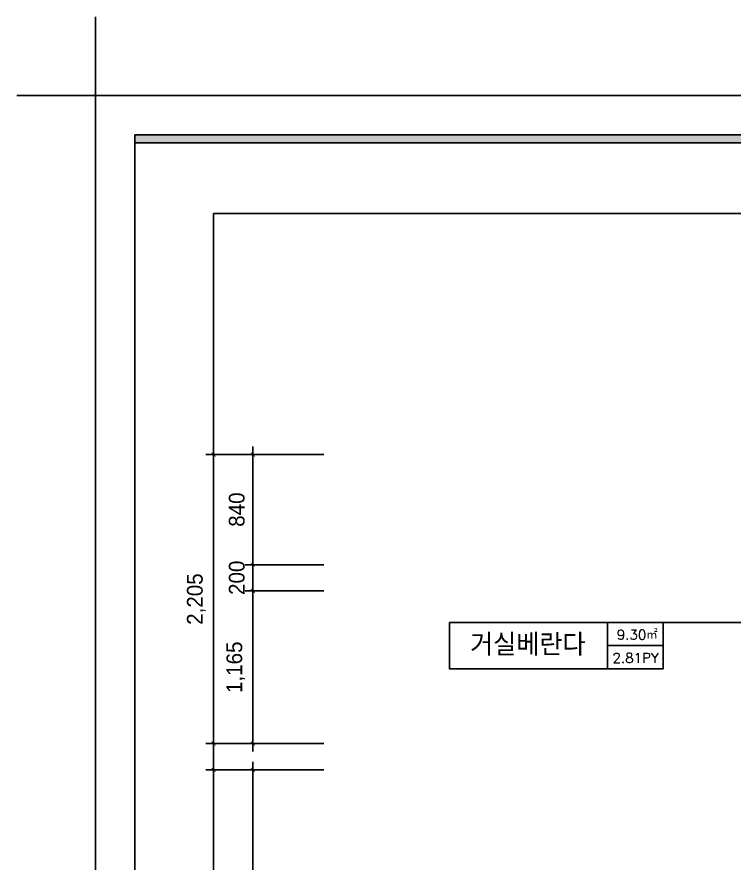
# Model space of a CAD drawing. Header units: inches. Extents: x 4000 to 56200, y 2703 to 36422.
# Drawn here: x 4000 to 9470, y 15270 to 21723 of the extents above; entities that cross this region are included whole.
import ezdxf
from ezdxf.enums import TextEntityAlignment as Align

# ---------------------------------------------------------------- set-up
doc = ezdxf.new("R2010")
doc.units = ezdxf.units.IN
doc.header["$LTSCALE"] = 30
doc.header["$MEASUREMENT"] = 0
for name, color, linetype in [('0-ELC TEXT', 7, 'Continuous'), ('03-TEXT', 3, 'Continuous'), ('07-DIM', 5, 'Continuous'), ('FORM(YOURNAME)-1', 1, 'Continuous'), ('FORM(YOURNAME)-11', 1, 'Continuous')]:
    doc.layers.add(name, color=color, linetype=linetype)
doc.styles.add('HY 울릉도 L', font='')
doc.styles.get("Standard").update_dxf_attribs({"font": 'txt.shx', "bigfont": 'whgtxt.shx'})
doc.styles.add('YOURNAME', font='HY울릉도M.TTF')
doc.styles.get('HY 울릉도 L').set_extended_font_data('HY울릉도L')
doc.dimstyles.new('60', dxfattribs={"dimscale": 60, "dimtxt": 2, "dimasz": 1, "dimexe": 1, "dimexo": 1, "dimgap": 1, "dimtad": 1, "dimdec": 0, "dimrnd": 0.05, "dimdsep": 46, "dimlunit": 6, "dimtxsty": 'HY 울릉도 L', "dimblk": 'ARCHTICK', "dimcen": 2.5, "dimdle": 1, "dimclrd": 133, "dimclre": 133, "dimclrt": 30, "dimadec": 0, "dimazin": 0, "dimtfac": 1, "dimtdec": 0, "dimtix": 1, "dimtmove": 2, "dimatfit": 3, "dimldrblk": 'ARCHTICK', "dimfxl": 1, "dimlwd": -1, "dimlwe": -1, "dimarcsym": 0})

# ---------------------------------------------------------------- blocks, each defined once
blk = doc.blocks.new('_ARCHTICK')
at = {"color": 0, "linetype": 'ByBlock', "const_width": 0.075}
blk.add_lwpolyline([(-0.25, -0.25), (0.25, 0.25)], dxfattribs=at)
blk = doc.blocks.new('*D36')
at = {"layer": '07-DIM', "color": 133, "transparency": 16777216}
for p, q in [((5499.7, 18445.5), (5499.7, 16120.5)), ((6339.7, 18385.5), (5439.7, 18385.5)), ((6339.7, 16180.5), (5439.7, 16180.5))]:
    blk.add_line(p, q, dxfattribs=at)
at = {"layer": 'Defpoints', "color": 0, "transparency": 16777216}
for p in [(6399.7, 18385.5), (5499.7, 16180.5), (6399.7, 16180.5)]:
    blk.add_point(p, dxfattribs=at)
at = {"layer": '07-DIM', "color": 133, "transparency": 16777216, "xscale": 60, "yscale": 60, "zscale": 60}
for p, rotation in [((5499.7, 18385.5), 90), ((5499.7, 16180.5), 270)]:
    blk.add_blockref('_ARCHTICK', p, dxfattribs=dict(at, rotation=rotation))
at = {"layer": '07-DIM', "color": 30, "transparency": 16777216, "insert": (5367.8, 17283), "char_height": 120, "attachment_point": 5, "rotation": 90, "style": 'HY 울릉도 L'}
blk.add_mtext('2,205', dxfattribs=at)
blk = doc.blocks.new('*D37')
at = {"layer": '07-DIM', "color": 133, "transparency": 16777216}
for p, q in [((5799.7, 16120.5), (5799.7, 17405.5)), ((6339.7, 17345.5), (5739.7, 17345.5)), ((6339.7, 16180.5), (5739.7, 16180.5))]:
    blk.add_line(p, q, dxfattribs=at)
at = {"layer": 'Defpoints', "color": 0, "transparency": 16777216}
for p in [(5799.7, 17345.5), (6399.7, 17345.5), (6399.7, 16180.5)]:
    blk.add_point(p, dxfattribs=at)
at = {"layer": '07-DIM', "color": 133, "transparency": 16777216, "xscale": 60, "yscale": 60, "zscale": 60}
for p, rotation in [((5799.7, 17345.5), 90), ((5799.7, 16180.5), 270)]:
    blk.add_blockref('_ARCHTICK', p, dxfattribs=dict(at, rotation=rotation))
at = {"layer": '07-DIM', "color": 30, "transparency": 16777216, "insert": (5669.1, 16763), "char_height": 120, "attachment_point": 5, "rotation": 90, "style": 'HY 울릉도 L'}
blk.add_mtext('1,165', dxfattribs=at)
blk = doc.blocks.new('*D38')
at = {"layer": '07-DIM', "color": 133, "transparency": 16777216}
for p, q in [((5799.7, 17285.5), (5799.7, 17605.5)), ((6339.7, 17545.5), (5739.7, 17545.5)), ((6339.7, 17345.5), (5739.7, 17345.5))]:
    blk.add_line(p, q, dxfattribs=at)
at = {"layer": 'Defpoints', "color": 0, "transparency": 16777216}
for p in [(5799.7, 17545.5), (6399.7, 17545.5), (6399.7, 17345.5)]:
    blk.add_point(p, dxfattribs=at)
at = {"layer": '07-DIM', "color": 133, "transparency": 16777216, "xscale": 60, "yscale": 60, "zscale": 60}
for p, rotation in [((5799.7, 17545.5), 270), ((5799.7, 17345.5), 90)]:
    blk.add_blockref('_ARCHTICK', p, dxfattribs=dict(at, rotation=rotation))
at = {"layer": '07-DIM', "color": 30, "transparency": 16777216, "insert": (5677.1, 17445.5), "char_height": 120, "attachment_point": 5, "rotation": 90, "style": 'HY 울릉도 L'}
blk.add_mtext('200', dxfattribs=at)
blk = doc.blocks.new('*D39')
at = {"layer": '07-DIM', "color": 133, "transparency": 16777216}
for p, q in [((5799.7, 17485.5), (5799.7, 18445.5)), ((6339.7, 18385.5), (5739.7, 18385.5)), ((6339.7, 17545.5), (5739.7, 17545.5))]:
    blk.add_line(p, q, dxfattribs=at)
at = {"layer": 'Defpoints', "color": 0, "transparency": 16777216}
for p in [(5799.7, 18385.5), (6399.7, 18385.5), (6399.7, 17545.5)]:
    blk.add_point(p, dxfattribs=at)
at = {"layer": '07-DIM', "color": 133, "transparency": 16777216, "xscale": 60, "yscale": 60, "zscale": 60}
for p, rotation in [((5799.7, 18385.5), 90), ((5799.7, 17545.5), 270)]:
    blk.add_blockref('_ARCHTICK', p, dxfattribs=dict(at, rotation=rotation))
at = {"layer": '07-DIM', "color": 30, "transparency": 16777216, "insert": (5677, 17965.5), "char_height": 120, "attachment_point": 5, "rotation": 90, "style": 'HY 울릉도 L'}
blk.add_mtext('840', dxfattribs=at)
blk = doc.blocks.new('*D40')
at = {"layer": '07-DIM', "color": 133, "transparency": 16777216}
for p, q in [((5799.7, 16040.5), (5799.7, 12785.5)), ((6339.7, 15980.5), (5739.7, 15980.5)), ((6339.7, 12845.5), (5739.7, 12845.5))]:
    blk.add_line(p, q, dxfattribs=at)
at = {"layer": 'Defpoints', "color": 0, "transparency": 16777216}
for p in [(6399.7, 15980.5), (5799.7, 12845.5), (6399.7, 12845.5)]:
    blk.add_point(p, dxfattribs=at)
at = {"layer": '07-DIM', "color": 133, "transparency": 16777216, "xscale": 60, "yscale": 60, "zscale": 60}
for p, rotation in [((5799.7, 15980.5), 90), ((5799.7, 12845.5), 270)]:
    blk.add_blockref('_ARCHTICK', p, dxfattribs=dict(at, rotation=rotation))
at = {"layer": '07-DIM', "color": 30, "transparency": 16777216, "insert": (5667.7, 14413), "char_height": 120, "attachment_point": 5, "rotation": 90, "style": 'HY 울릉도 L'}
blk.add_mtext('3,135', dxfattribs=at)
blk = doc.blocks.new('*D42')
at = {"layer": '07-DIM', "color": 133, "transparency": 16777216}
for p, q in [((5499.7, 11350.5), (5499.7, 16040.5)), ((6339.7, 15980.5), (5439.7, 15980.5)), ((6339.7, 11410.5), (5439.7, 11410.5))]:
    blk.add_line(p, q, dxfattribs=at)
at = {"layer": 'Defpoints', "color": 0, "transparency": 16777216}
for p in [(5499.7, 15980.5), (6399.7, 15980.5), (6399.7, 11410.5)]:
    blk.add_point(p, dxfattribs=at)
at = {"layer": '07-DIM', "color": 133, "transparency": 16777216, "xscale": 60, "yscale": 60, "zscale": 60}
for p, rotation in [((5499.7, 15980.5), 90), ((5499.7, 11410.5), 270)]:
    blk.add_blockref('_ARCHTICK', p, dxfattribs=dict(at, rotation=rotation))
at = {"layer": '07-DIM', "color": 30, "transparency": 16777216, "insert": (5367.8, 13695.5), "char_height": 120, "attachment_point": 5, "rotation": 90, "style": 'HY 울릉도 L'}
blk.add_mtext('4,570', dxfattribs=at)
blk = doc.blocks.new('FORM-ELEVATION')
at = {"layer": 'FORM(YOURNAME)-11'}
h = blk.add_hatch(color=256, dxfattribs=at)
h.dxf.hatch_style = 1
h.paths.add_polyline_path([(-10309, 35708), (71691, 35708), (71691, 35508), (-10309, 35508)])
h.paths.add_polyline_path([(-10309, -21492), (71691, -21492), (71691, -21692), (-10309, -21692)])
at = {"layer": 'Defpoints', "color": 1}
blk.add_lwpolyline([(-11309, 38708), (-11309, 36708), (-13309, 36708)], dxfattribs=at)
at = {"layer": 'Defpoints', "color": 158}
for points in [[(-10309, -21692), (71691, -21692), (71691, 35708), (-10309, 35708)], [(-8309, 33708), (61071, 33708), (61071, -19692), (-8309, -19692)]]:
    blk.add_lwpolyline(points, close=True, dxfattribs=at)
at = {"layer": 'FORM(YOURNAME)-11', "color": 250}
blk.add_lwpolyline([(-11309, -22692), (72691, -22692), (72691, 36708), (-11309, 36708)], close=True, dxfattribs=at)
at = {"layer": 'FORM(YOURNAME)-11'}
blk.add_lwpolyline([(-10309, 35708), (71691, 35708), (71691, 35508), (-10309, 35508)], close=True, dxfattribs=at)
at = {"layer": 'FORM(YOURNAME)-11', "color": 3, "style": 'YOURNAME'}
for tag, height, p in [('1', 450, (71041, -1219)), ('2', 450, (71041, -1863)), ('3', 450, (71041, -3150)), ('4', 450, (71041, -5081)), ('5', 515, (71041, -7398)), ('6', 515, (71041, -9650)), ('7', 515, (71041, -11903)), ('8', 515, (71041, -14155)), ('9', 515, (71041, -16408)), ('10', 515, (66791, -18596)), ('11', 515, (71041, -18660)), ('12', 515, (66791, -20848)), ('13', 515, (71041, -20848))]:
    blk.add_attdef(tag, text='', height=height, dxfattribs=at).set_placement(p, align=Align.MIDDLE_RIGHT)

msp = doc.modelspace()

# ---------------------------------------------------------------- linework, layer by layer
at = {"layer": '0-ELC TEXT'}
for p, q in [((8505.5, 16751.6), (8505.5, 17105.4)), ((8930.2, 17105.4), (10092.6, 17105.4)), ((8505.5, 16928.5), (8930.2, 16928.5))]:
    msp.add_line(p, q, dxfattribs=at)
msp.add_lwpolyline([(7298.3, 17105.4), (8930.2, 17105.4), (8930.2, 16751.6), (7298.3, 16751.6)], close=True, dxfattribs=at)

# ---------------------------------------------------------------- block references
at = {"layer": 'FORM(YOURNAME)-1', "xscale": 0.3, "yscale": 0.3, "zscale": 0.3}
msp.add_blockref('FORM-ELEVATION', (7992.2, 10110.5), dxfattribs=at)

# ---------------------------------------------------------------- texts
at = {"layer": '03-TEXT'}
for s, height, p in [('9.30㎡', 75, (8731.2, 16973.6)), ('거실베란다', 166.67, (7897, 16851.9)), ('2.81PY', 75, (8718.4, 16796.7))]:
    msp.add_text(s, height=height, dxfattribs=at).set_placement(p, align=Align.CENTER)

# ---------------------------------------------------------------- dimensions: what is measured, and where the dimension line sits
at = {"layer": '07-DIM'}
for base, p1, p2, picture, middle in [((5499.7, 16180.5), (6399.7, 18385.5), (6399.7, 16180.5), '*D36', (5367.8, 17283)), ((5799.7, 18385.5), (6399.7, 17545.5), (6399.7, 18385.5), '*D39', (5677, 17965.5)), ((5799.7, 17545.5), (6399.7, 17345.5), (6399.7, 17545.5), '*D38', (5677.1, 17445.5)), ((5799.7, 17345.5), (6399.7, 16180.5), (6399.7, 17345.5), '*D37', (5669.1, 16763)), ((5499.7, 15980.5), (6399.7, 11410.5), (6399.7, 15980.5), '*D42', (5367.8, 13695.5)), ((5799.7, 12845.5), (6399.7, 15980.5), (6399.7, 12845.5), '*D40', (5667.7, 14413))]:
    dim = msp.add_linear_dim(base=base, p1=p1, p2=p2, angle=90, dimstyle='60', dxfattribs=at)
    dim.commit()
    dim.dimension.update_dxf_attribs({"geometry": picture, "text_midpoint": middle})

doc.saveas('drawing.dxf')
